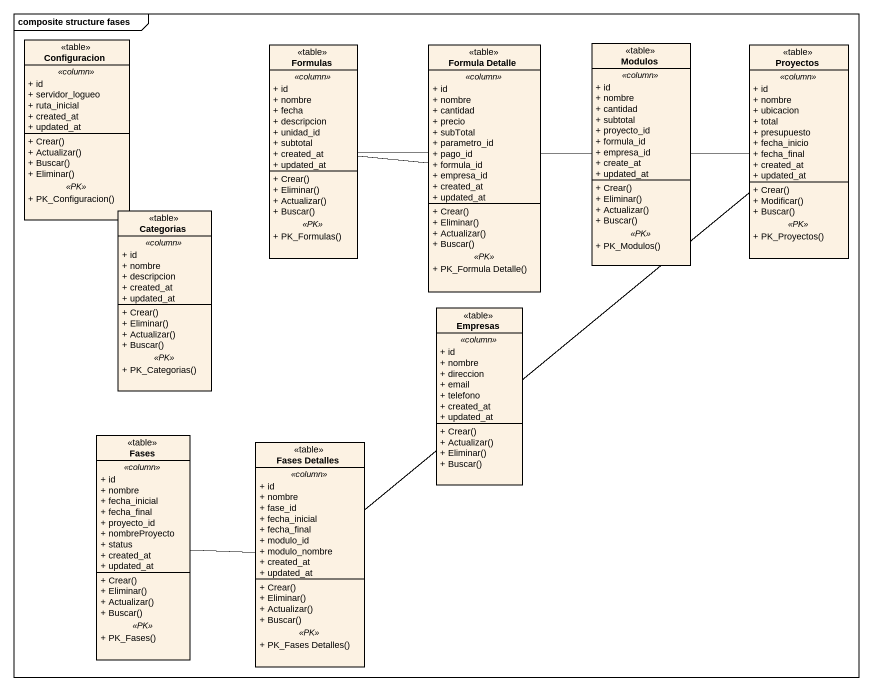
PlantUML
@startuml
mainframe composite structure fases
hide circle
hide empty members
skinparam classAttributeIconSize 0
class Configuracion <<table>> {
  .. <<column>> ..
  + id
  + servidor_logueo
  + ruta_inicial
  + created_at
  + updated_at
  --
  + Crear()
  + Actualizar()
  + Buscar()
  + Eliminar()
  .. <<PK>> ..
  + PK_Configuracion()
}
class Formulas <<table>> {
  .. <<column>> ..
  + id
  + nombre
  + fecha
  + descripcion
  + unidad_id
  + subtotal
  + created_at
  + updated_at
  --
  + Crear()
  + Eliminar()
  + Actualizar()
  + Buscar()
  .. <<PK>> ..
  + PK_Formulas()
}
class "Formula Detalle" as Formula_Detalle <<table>> {
  .. <<column>> ..
  + id
  + nombre
  + cantidad
  + precio
  + subTotal
  + parametro_id
  + pago_id
  + formula_id
  + empresa_id
  + created_at
  + updated_at
  --
  + Crear()
  + Eliminar()
  + Actualizar()
  + Buscar()
  .. <<PK>> ..
  + PK_Formula Detalle()
}
class Modulos <<table>> {
  .. <<column>> ..
  + id
  + nombre
  + cantidad
  + subtotal
  + proyecto_id
  + formula_id
  + empresa_id
  + create_at
  + updated_at
  --
  + Crear()
  + Eliminar()
  + Actualizar()
  + Buscar()
  .. <<PK>> ..
  + PK_Modulos()
}
class Proyectos <<table>> {
  .. <<column>> ..
  + id
  + nombre
  + ubicacion
  + total
  + presupuesto
  + fecha_inicio
  + fecha_final
  + created_at
  + updated_at
  --
  + Crear()
  + Modificar()
  + Buscar()
  .. <<PK>> ..
  + PK_Proyectos()
}
class Categorias <<table>> {
  .. <<column>> ..
  + id
  + nombre
  + descripcion
  + created_at
  + updated_at
  --
  + Crear()
  + Eliminar()
  + Actualizar()
  + Buscar()
  .. <<PK>> ..
  + PK_Categorias()
}
class Empresas <<table>> {
  .. <<column>> ..
  + id
  + nombre
  + direccion
  + email
  + telefono
  + created_at
  + updated_at
  --
  + Crear()
  + Actualizar()
  + Eliminar()
  + Buscar()
}
class Fases <<table>> {
  .. <<column>> ..
  + id
  + nombre
  + fecha_inicial
  + fecha_final
  + proyecto_id
  + nombreProyecto
  + status
  + created_at
  + updated_at
  --
  + Crear()
  + Eliminar()
  + Actualizar()
  + Buscar()
  .. <<PK>> ..
  + PK_Fases()
}
class "Fases Detalles" as Fases_Detalles <<table>> {
  .. <<column>> ..
  + id
  + nombre
  + fase_id
  + fecha_inicial
  + fecha_final
  + modulo_id
  + modulo_nombre
  + created_at
  + updated_at
  --
  + Crear()
  + Eliminar()
  + Actualizar()
  + Buscar()
  .. <<PK>> ..
  + PK_Fases Detalles()
}
Formulas -right- Modulos
Formula_Detalle -left- Formulas
Modulos -right- Proyectos
Fases -right- Fases_Detalles
Fases_Detalles -up- Proyectos
@enduml
